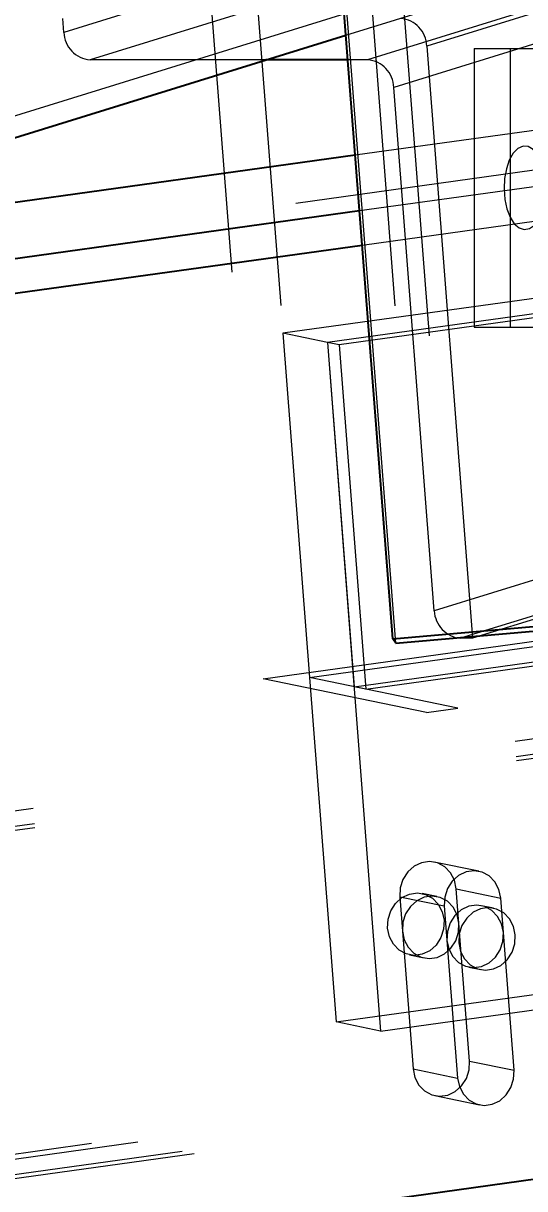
# Model space of a CAD drawing. Header units: millimetres. Extents: x 122 to 2816, y -707 to 556.
# Drawn here: x 676.23 to 676.884, y 301.451 to 302.971 of the extents above; entities that cross this region are included whole.
import ezdxf

# ---------------------------------------------------------------- set-up
doc = ezdxf.new("R2010")
doc.units = ezdxf.units.MM
doc.header["$PDSIZE"] = -1
doc.linetypes.add('HIDDEN', pattern=[1.905, 1.27, -0.635])
doc.layers.add('FORMAT', color=7, linetype='Continuous')
doc.styles.add('SLDTEXTSTYLE7', font='TXT', dxfattribs={"width": 0.75})
doc.dimstyles.new('SLDDIMSTYLE4', dxfattribs={"dimtxt": 1.852083, "dimasz": 1.852083, "dimexe": 0, "dimexo": 0.625, "dimgap": 0.463021, "dimtad": 1, "dimdec": 0, "dimlfac": 110, "dimrnd": 1e-09, "dimzin": 12, "dimtxsty": 'SLDTEXTSTYLE7', "dimsah": 1, "dimcen": 2.5, "dimazin": 3, "dimtfac": 1, "dimtdec": 0, "dimtmove": 0, "dimatfit": 0, "dimfrac": 2, "dimtzin": 12})

# ---------------------------------------------------------------- blocks, each defined once
blk = doc.blocks.new('*D1068')
at = {"layer": 'Defpoints', "color": 0}
for p in [(711.2391, 305.0429), (731.8934, 305.0429), (676.2391, 299.5884)]:
    blk.add_point(p, dxfattribs=at)
at = {"layer": 'FORMAT', "color": 0, "lineweight": -2}
for p, q in [((711.3016, 305.0429), (731.8934, 305.0429)), ((731.8934, 301.4405), (731.8934, 303.1908)), ((676.3016, 299.5884), (731.8934, 299.5884))]:
    blk.add_line(p, q, dxfattribs=at)
at = {"layer": 'FORMAT', "color": 0}
for points in [[(731.5847, 303.1908), (732.2021, 303.1908), (731.8934, 305.0429)], [(731.5847, 301.4405), (732.2021, 301.4405), (731.8934, 299.5884)]]:
    blk.add_solid(points, dxfattribs=at)
at = {"layer": 'FORMAT', "color": 0, "insert": (729.5783, 302.2484), "char_height": 1.85208, "attachment_point": 2, "rotation": 90, "style": 'SLDTEXTSTYLE7'}
blk.add_mtext('\\A1;600', dxfattribs=at)

msp = doc.modelspace()

# ---------------------------------------------------------------- linework, layer by layer
at = {"color": 7, "linetype": 'HIDDEN', "lineweight": 18}
for p, q in [((670.147718, 300.971311), (689.687689, 307.021205)), ((676.404036, 303.912858), (676.543114, 302.11608)), ((676.716216, 302.162684), (676.580615, 303.914543)), ((676.467853, 303.869647), (676.603454, 302.117787)), ((676.617034, 303.868984), (676.756112, 302.072205)), ((676.661487, 303.829761), (676.797088, 302.077901)), ((676.543114, 302.11608), (684.738445, 303.25534)), ((681.498582, 303.252304), (676.568685, 302.566982)), ((676.651058, 302.956164), (677.621574, 303.256652)), ((677.181234, 303.237831), (676.282844, 302.959675)), ((676.603454, 302.117787), (684.716832, 303.245655)), ((681.500117, 303.232476), (676.626775, 302.555016)), ((676.661545, 302.105822), (684.774922, 303.233689)), ((681.500526, 303.227188), (676.642266, 302.551825)), ((677.649766, 303.218242), (676.756612, 302.941707)), ((677.215507, 303.201895), (676.317118, 302.923739)), ((677.577663, 303.201895), (676.679274, 302.923739)), ((677.611937, 303.16596), (676.713547, 302.887804)), ((676.282844, 302.959675), (676.281453, 302.977643)), ((677.83739, 302.962604), (676.663194, 302.799375)), ((676.756612, 302.941707), (676.816416, 302.169092)), ((676.818274, 302.938621), (676.818274, 302.574985)), ((676.818274, 302.938621), (676.865512, 302.938621)), ((676.865512, 302.938621), (676.865512, 302.574985)), ((676.865512, 302.938621), (677.115512, 302.938621)), ((676.546332, 302.923739), (676.317118, 302.923739)), ((676.679274, 302.923739), (676.653568, 302.923739)), ((677.84331, 302.911344), (669.729933, 301.783476)), ((677.88633, 302.895924), (676.668821, 302.726674)), ((676.766397, 302.205028), (676.713547, 302.887804)), ((677.906793, 302.853365), (676.672298, 302.681754)), ((676.638224, 301.668593), (684.751602, 302.796461)), ((676.677035, 302.102631), (681.535296, 302.777994)), ((676.626775, 302.555016), (676.568685, 302.566982)), ((676.568685, 302.566982), (676.638224, 301.668593)), ((676.818274, 302.574985), (676.865512, 302.574985)), ((676.865512, 302.574985), (677.115512, 302.574985)), ((676.642266, 302.551825), (676.626775, 302.555016)), ((676.626775, 302.555016), (676.661545, 302.105822)), ((676.626775, 302.555016), (676.696314, 301.656627)), ((676.642266, 302.551825), (676.677035, 302.102631)), ((677.664786, 302.483184), (676.766397, 302.205028)), ((677.69906, 302.447248), (676.80067, 302.169092)), ((677.714805, 302.447248), (676.816416, 302.169092)), ((676.696314, 301.656627), (681.569656, 302.334086)), ((673.174154, 301.072994), (681.369485, 302.212255)), ((678.129622, 302.209218), (673.199725, 301.523897)), ((673.234494, 301.074702), (681.347872, 302.20257)), ((678.131156, 302.189391), (673.257815, 301.511931)), ((678.131566, 302.184103), (673.273305, 301.50874)), ((673.292584, 301.062736), (681.405962, 302.190604)), ((676.816416, 302.169092), (676.80067, 302.169092)), ((676.756112, 302.072205), (676.543114, 302.11608)), ((676.797088, 302.077901), (676.603454, 302.117787)), ((676.677035, 302.102631), (676.661545, 302.105822)), ((676.756112, 302.072205), (676.797088, 302.077901)), ((676.824457, 301.865051), (676.766366, 301.877017)), ((676.769843, 301.832097), (676.75048, 301.836086)), ((676.794992, 301.842076), (676.853082, 301.83011)), ((676.812377, 301.617478), (676.794992, 301.842076)), ((676.721234, 301.831822), (676.779324, 301.819857)), ((676.721234, 301.831822), (676.738619, 301.607225)), ((676.779324, 301.819857), (676.796709, 301.595259)), ((676.843424, 301.816941), (676.827934, 301.820132)), ((676.870467, 301.605513), (676.853082, 301.83011)), ((676.733973, 301.75595), (676.753337, 301.751962)), ((673.308075, 301.059545), (678.166335, 301.734909)), ((676.811427, 301.739996), (676.826917, 301.736805)), ((676.696314, 301.656627), (676.638224, 301.668593)), ((676.738619, 301.607225), (676.796709, 301.595259)), ((676.812377, 301.617478), (676.870467, 301.605513)), ((676.767244, 301.572284), (676.825334, 301.560318))]:
    msp.add_line(p, q, dxfattribs=at)
at = {"color": 7, "linetype": 'Continuous', "lineweight": 25}
for p, q in [((676.712036, 302.16838), (676.572958, 303.965159)), ((675.52288, 302.606862), (676.651058, 302.956164)), ((676.653568, 302.923739), (676.546332, 302.923739)), ((676.663194, 302.799375), (675.722142, 302.668557)), ((676.668821, 302.726674), (675.525904, 302.567793)), ((676.672298, 302.681754), (675.529381, 302.522873)), ((676.712036, 302.16838), (677.208445, 302.212255)), ((676.716216, 302.162684), (677.167498, 302.20257)), ((676.716216, 302.162684), (676.712036, 302.16838)), ((677.236499, 301.510308), (674.589533, 301.142344))]:
    msp.add_line(p, q, dxfattribs=at)
at = {"color": 7, "linetype": 'HIDDEN', "lineweight": 18, "flags": 128}
for points in [[(676.911625, 302.765148), (676.90974, 302.778291), (676.906281, 302.790084), (676.901464, 302.799785), (676.895592, 302.806786), (676.889033, 302.810647), (676.882201, 302.811124), (676.875524, 302.808188), (676.869422, 302.802023), (676.864279, 302.793017), (676.860416, 302.781736), (676.858078, 302.768888), (676.857411, 302.75528), (676.858457, 302.741768), (676.86115, 302.729201), (676.865321, 302.718368), (676.870708, 302.709951), (676.876973, 302.704477), (676.883721, 302.702291), (676.890529, 302.70353), (676.89697, 302.708117), (676.902637, 302.715762), (676.907176, 302.725987), (676.910301, 302.738147), (676.911816, 302.75148), (676.911625, 302.765148)], [(676.794992, 301.842076), (676.792617, 301.853258), (676.787446, 301.863119), (676.779899, 301.870859), (676.770587, 301.875853), (676.760264, 301.877695), (676.749767, 301.876236), (676.739946, 301.871594), (676.731598, 301.864145), (676.725397, 301.854493), (676.721846, 301.84342), (676.721234, 301.831822)], [(676.853082, 301.83011), (676.850707, 301.841292), (676.845536, 301.851153), (676.837989, 301.858894), (676.828677, 301.863887), (676.818354, 301.865729), (676.807857, 301.86427), (676.798037, 301.859628), (676.789688, 301.852179), (676.783487, 301.842527), (676.779936, 301.831454), (676.779324, 301.819857)], [(676.705348, 301.790892), (676.70596, 301.802489), (676.70951, 301.813562), (676.715711, 301.823214), (676.72406, 301.830663), (676.733881, 301.835305), (676.744378, 301.836764), (676.7547, 301.834922), (676.764012, 301.829929), (676.771559, 301.822188), (676.77673, 301.812327), (676.779106, 301.801145), (676.778493, 301.789547), (676.774943, 301.778474), (676.768742, 301.768822), (676.760393, 301.761374), (676.750572, 301.756732), (676.740076, 301.755273), (676.729753, 301.757114), (676.720441, 301.762108), (676.712894, 301.769849), (676.707723, 301.779709), (676.705348, 301.790892)], [(676.798469, 301.797156), (676.796094, 301.808338), (676.790923, 301.818199), (676.783376, 301.82594), (676.774064, 301.830933), (676.763741, 301.832775), (676.753244, 301.831316), (676.743423, 301.826674), (676.735074, 301.819225), (676.728874, 301.809574), (676.725323, 301.7985), (676.724711, 301.786903), (676.727086, 301.775721), (676.732257, 301.76586), (676.739804, 301.758119), (676.749116, 301.753126), (676.759439, 301.751284), (676.769936, 301.752743), (676.779757, 301.757385), (676.788106, 301.764834), (676.794306, 301.774486), (676.797857, 301.785559), (676.798469, 301.797156)], [(676.856559, 301.78519), (676.854184, 301.796373), (676.849013, 301.806233), (676.841466, 301.813974), (676.832154, 301.818968), (676.821831, 301.820809), (676.811334, 301.81935), (676.801514, 301.814708), (676.793165, 301.80726), (676.786964, 301.797608), (676.783413, 301.786535), (676.782801, 301.774937), (676.785177, 301.763755), (676.790347, 301.753894), (676.797894, 301.746153), (676.807207, 301.74116), (676.817529, 301.739318), (676.828026, 301.740777), (676.837847, 301.745419), (676.846196, 301.752868), (676.852397, 301.76252), (676.855947, 301.773593), (676.856559, 301.78519)], [(676.87205, 301.782), (676.869674, 301.793182), (676.864504, 301.803043), (676.856956, 301.810783), (676.847644, 301.815777), (676.837322, 301.817619), (676.826825, 301.816159), (676.817004, 301.811517), (676.808655, 301.804069), (676.802454, 301.794417), (676.798904, 301.783344), (676.798292, 301.771746), (676.800667, 301.760564), (676.805838, 301.750703), (676.813385, 301.742963), (676.822697, 301.737969), (676.83302, 301.736127), (676.843517, 301.737587), (676.853337, 301.742228), (676.861686, 301.749677), (676.867887, 301.759329), (676.871438, 301.770402), (676.87205, 301.782)], [(676.738619, 301.607225), (676.740994, 301.596043), (676.746165, 301.586182), (676.753712, 301.578441), (676.763024, 301.573448), (676.773347, 301.571606), (676.783844, 301.573065), (676.793664, 301.577707), (676.802013, 301.585156), (676.808214, 301.594808), (676.811765, 301.605881), (676.812377, 301.617478)], [(676.796709, 301.595259), (676.799084, 301.584077), (676.804255, 301.574216), (676.811802, 301.566476), (676.821114, 301.561482), (676.831437, 301.55964), (676.841934, 301.5611), (676.851754, 301.565741), (676.860103, 301.57319), (676.866304, 301.582842), (676.869855, 301.593915), (676.870467, 301.605513)]]:
    msp.add_lwpolyline(points, dxfattribs=at)
at = {"color": 7, "linetype": 'HIDDEN', "lineweight": 18}
for centre, start, end in [((676.719423, 302.940549), 1.782999, 85.504575), ((676.320034, 302.960832), 181.782999, 265.504575), ((676.676357, 302.886646), 1.782999, 85.504575), ((676.803586, 302.206185), 181.782999, 265.504575)]:
    msp.add_arc(centre, 0.037208, start, end, dxfattribs=at)

# ---------------------------------------------------------------- dimensions: what is measured, and where the dimension line sits
at = {"layer": 'FORMAT'}
dim = msp.add_linear_dim(base=(731.893394, 305.042928), p1=(676.239135, 299.588383), p2=(711.239135, 305.042928), angle=90, dimstyle='SLDDIMSTYLE4', dxfattribs=at)
dim.commit()
dim.dimension.update_dxf_attribs({"geometry": '*D1068', "text_midpoint": (731.893394, 302.248414), "dimtype": 160})

doc.saveas('drawing.dxf')
